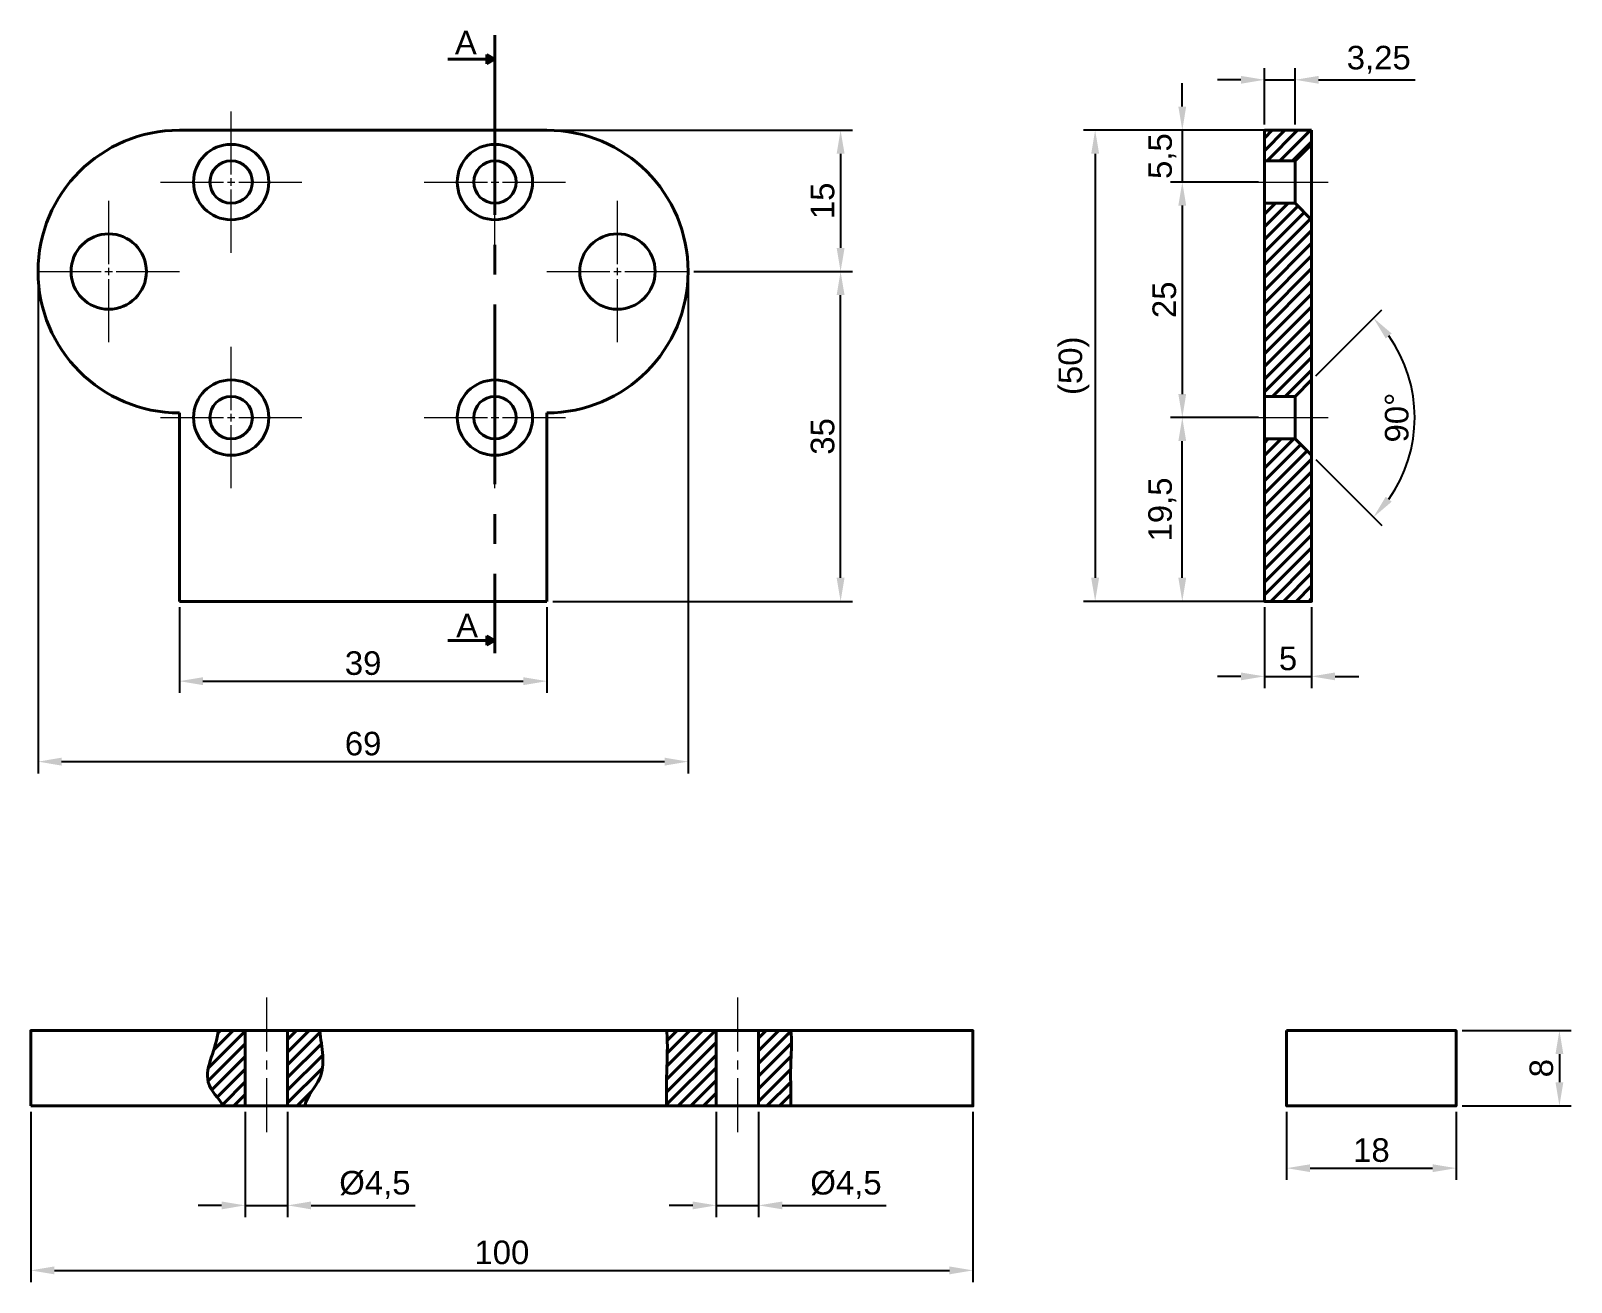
# Model space of a CAD drawing. Header units: millimetres. Extents: x -15 to 663, y -222 to 297.
# Drawn here: x 1.2 to 164.7, y -222.2 to -89.4 of the extents above; entities that cross this region are included whole.
import ezdxf

# ---------------------------------------------------------------- set-up
doc = ezdxf.new("R2010")
doc.units = ezdxf.units.MM
doc.linetypes.add('CENTRO2', pattern=[28.575, 19.05, -3.175, 3.175, -3.175])
for name, color, linetype, lineweight in [('01-Linea grossa', 1, 'Continuous', 40), ('04-Linea assi', 140, 'CENTRO2', 15), ('06-Quote', 3, 'Continuous', 15), ('11-sezione', 30, 'CENTRO2', 40)]:
    doc.layers.add(name, color=color, linetype=linetype, lineweight=lineweight)
doc.styles.get("Standard").update_dxf_attribs({"font": 'arial.ttf'})
doc.dimstyles.new('ISO-25', dxfattribs={"dimtxt": 2.5, "dimasz": 2.5, "dimexe": 1.25, "dimexo": 0.625, "dimtad": 1, "dimtxsty": 'Standard', "dimcen": 2.5, "dimadec": 0, "dimazin": 0, "dimtfac": 1, "dimtmove": 0, "dimatfit": 3, "dimfxl": 1, "dimarcsym": 0})

# ---------------------------------------------------------------- blocks, each defined once
blk = doc.blocks.new('*D36')
at = {"layer": '06-Quote', "color": 0, "lineweight": -2, "transparency": 16777216}
for p, q in [((56.61, -99.93), (88.42, -99.93)), ((87.17, -102.43), (87.17, -112.43)), ((71.61, -114.93), (88.42, -114.93))]:
    blk.add_line(p, q, dxfattribs=at)
at = {"layer": '06-Quote', "color": 0, "transparency": 16777216}
for points in [[(86.75, -102.43), (87.59, -102.43), (87.17, -99.93)], [(86.75, -112.43), (87.59, -112.43), (87.17, -114.93)]]:
    blk.add_solid(points, dxfattribs=at)
at = {"layer": 'Defpoints', "color": 0, "transparency": 16777216}
for p in [(55.99, -99.93), (70.99, -114.93), (87.17, -114.93)]:
    blk.add_point(p, dxfattribs=at)
at = {"layer": '06-Quote', "color": 0, "transparency": 16777216, "insert": (85.27, -107.43), "char_height": 2.5, "attachment_point": 5, "rotation": 90}
blk.add_mtext('15', dxfattribs=at)
blk = doc.blocks.new('*D37')
at = {"layer": '06-Quote', "color": 0, "lineweight": -2, "transparency": 16777216}
for p, q in [((71.61, -114.93), (88.42, -114.93)), ((87.17, -147.43), (87.17, -117.43)), ((56.61, -149.93), (88.42, -149.93))]:
    blk.add_line(p, q, dxfattribs=at)
at = {"layer": '06-Quote', "color": 0, "transparency": 16777216}
for points in [[(86.75, -117.43), (87.59, -117.43), (87.17, -114.93)], [(86.75, -147.43), (87.59, -147.43), (87.17, -149.93)]]:
    blk.add_solid(points, dxfattribs=at)
at = {"layer": 'Defpoints', "color": 0, "transparency": 16777216}
for p in [(70.99, -114.93), (87.17, -114.93), (55.99, -149.93)]:
    blk.add_point(p, dxfattribs=at)
at = {"layer": '06-Quote', "color": 0, "transparency": 16777216, "insert": (85.27, -132.43), "char_height": 2.5, "attachment_point": 5, "rotation": 90}
blk.add_mtext('35', dxfattribs=at)
blk = doc.blocks.new('*D38')
at = {"layer": '06-Quote', "color": 0, "lineweight": -2, "transparency": 16777216}
for p, q in [((16.99, -150.56), (16.99, -159.65)), ((55.99, -150.56), (55.99, -159.65)), ((19.49, -158.4), (53.49, -158.4))]:
    blk.add_line(p, q, dxfattribs=at)
at = {"layer": '06-Quote', "color": 0, "transparency": 16777216}
for points in [[(19.49, -157.98), (19.49, -158.82), (16.99, -158.4)], [(53.49, -157.98), (53.49, -158.82), (55.99, -158.4)]]:
    blk.add_solid(points, dxfattribs=at)
at = {"layer": 'Defpoints', "color": 0, "transparency": 16777216}
for p in [(16.99, -149.93), (55.99, -149.93), (55.99, -158.4)]:
    blk.add_point(p, dxfattribs=at)
at = {"layer": '06-Quote', "color": 0, "transparency": 16777216, "insert": (36.49, -156.5), "char_height": 2.5, "attachment_point": 5}
blk.add_mtext('39', dxfattribs=at)
blk = doc.blocks.new('*D39')
at = {"layer": '06-Quote', "color": 0, "lineweight": -2, "transparency": 16777216}
for p, q in [((1.99, -115.56), (1.99, -168.19)), ((70.99, -115.56), (70.99, -168.19)), ((4.49, -166.94), (68.49, -166.94))]:
    blk.add_line(p, q, dxfattribs=at)
at = {"layer": '06-Quote', "color": 0, "transparency": 16777216}
for points in [[(4.49, -166.52), (4.49, -167.36), (1.99, -166.94)], [(68.49, -166.52), (68.49, -167.36), (70.99, -166.94)]]:
    blk.add_solid(points, dxfattribs=at)
at = {"layer": 'Defpoints', "color": 0, "transparency": 16777216}
for p in [(1.99, -114.93), (70.99, -114.93), (70.99, -166.94)]:
    blk.add_point(p, dxfattribs=at)
at = {"layer": '06-Quote', "color": 0, "transparency": 16777216, "insert": (36.49, -165.04), "char_height": 2.5, "attachment_point": 5}
blk.add_mtext('69', dxfattribs=at)
blk = doc.blocks.new('*U27')
at = {"layer": '04-Linea assi', "color": 0, "linetype": 'CENTRO2', "transparency": 16777216}
for p, q in [((0, 0.8), (0, 7.5)), ((-7.5, 0), (-0.8, 0)), ((0.8, 0), (7.5, 0)), ((0, -7.5), (0, -0.8))]:
    blk.add_line(p, q, dxfattribs=at)
at = {"layer": '04-Linea assi', "color": 0, "linetype": 'Continuous', "transparency": 16777216}
for p, q in [((-0.4, 0), (0.4, 0)), ((0, -0.4), (0, 0.4))]:
    blk.add_line(p, q, dxfattribs=at)
blk = doc.blocks.new('*U28')
at = {"layer": '04-Linea assi', "color": 0, "linetype": 'CENTRO2', "transparency": 16777216}
for p, q in [((0, 0.8), (0, 7.5)), ((-7.5, 0), (-0.8, 0)), ((0.8, 0), (7.5, 0)), ((0, -7.5), (0, -0.8))]:
    blk.add_line(p, q, dxfattribs=at)
at = {"layer": '04-Linea assi', "color": 0, "linetype": 'Continuous', "transparency": 16777216}
for p, q in [((-0.4, 0), (0.4, 0)), ((0, -0.4), (0, 0.4))]:
    blk.add_line(p, q, dxfattribs=at)
blk = doc.blocks.new('*U29')
at = {"layer": '04-Linea assi', "color": 0, "linetype": 'CENTRO2', "transparency": 16777216}
for p, q in [((0, 0.8), (0, 7.5)), ((-7.5, 0), (-0.8, 0)), ((0.8, 0), (7.5, 0)), ((0, -7.5), (0, -0.8))]:
    blk.add_line(p, q, dxfattribs=at)
at = {"layer": '04-Linea assi', "color": 0, "linetype": 'Continuous', "transparency": 16777216}
for p, q in [((-0.4, 0), (0.4, 0)), ((0, -0.4), (0, 0.4))]:
    blk.add_line(p, q, dxfattribs=at)
blk = doc.blocks.new('*U30')
at = {"layer": '04-Linea assi', "color": 0, "linetype": 'CENTRO2', "transparency": 16777216}
for p, q in [((0, 0.8), (0, 7.5)), ((-7.5, 0), (-0.8, 0)), ((0.8, 0), (7.5, 0)), ((0, -7.5), (0, -0.8))]:
    blk.add_line(p, q, dxfattribs=at)
at = {"layer": '04-Linea assi', "color": 0, "linetype": 'Continuous', "transparency": 16777216}
for p, q in [((-0.4, 0), (0.4, 0)), ((0, -0.4), (0, 0.4))]:
    blk.add_line(p, q, dxfattribs=at)
blk = doc.blocks.new('*U31')
at = {"layer": '04-Linea assi', "color": 0, "linetype": 'CENTRO2', "transparency": 16777216}
for p, q in [((0, 0.8), (0, 7.5)), ((-7.5, 0), (-0.8, 0)), ((0.8, 0), (7.5, 0)), ((0, -7.5), (0, -0.8))]:
    blk.add_line(p, q, dxfattribs=at)
at = {"layer": '04-Linea assi', "color": 0, "linetype": 'Continuous', "transparency": 16777216}
for p, q in [((-0.4, 0), (0.4, 0)), ((0, -0.4), (0, 0.4))]:
    blk.add_line(p, q, dxfattribs=at)
blk = doc.blocks.new('*U32')
at = {"layer": '04-Linea assi', "color": 0, "linetype": 'CENTRO2', "transparency": 16777216}
for p, q in [((0, 0.8), (0, 7.5)), ((-7.5, 0), (-0.8, 0)), ((0.8, 0), (7.5, 0)), ((0, -7.5), (0, -0.8))]:
    blk.add_line(p, q, dxfattribs=at)
at = {"layer": '04-Linea assi', "color": 0, "linetype": 'Continuous', "transparency": 16777216}
for p, q in [((-0.4, 0), (0.4, 0)), ((0, -0.4), (0, 0.4))]:
    blk.add_line(p, q, dxfattribs=at)
blk = doc.blocks.new('*U33')
at = {"layer": '04-Linea assi', "color": 0, "linetype": 'CENTRO2', "transparency": 16777216}
blk.add_line((-5.125, 0), (5.125, 0), dxfattribs=at)
blk = doc.blocks.new('*U34')
at = {"layer": '04-Linea assi', "color": 0, "linetype": 'CENTRO2', "transparency": 16777216}
blk.add_line((-5.125, 0), (5.125, 0), dxfattribs=at)
blk = doc.blocks.new('*D40')
at = {"layer": '06-Quote', "color": 0, "lineweight": -2, "transparency": 16777216}
for p, q in [((123.44, -97.43), (123.44, -94.93)), ((131.53, -99.93), (122.19, -99.93)), ((123.44, -99.93), (123.44, -105.43)), ((131.53, -105.43), (122.19, -105.43)), ((123.44, -107.93), (123.44, -110.43))]:
    blk.add_line(p, q, dxfattribs=at)
at = {"layer": '06-Quote', "color": 0, "transparency": 16777216}
for points in [[(123.02, -97.43), (123.85, -97.43), (123.44, -99.93)], [(123.02, -107.93), (123.85, -107.93), (123.44, -105.43)]]:
    blk.add_solid(points, dxfattribs=at)
at = {"layer": 'Defpoints', "color": 0, "transparency": 16777216}
for p in [(132.16, -99.93), (123.44, -105.43), (132.16, -105.43)]:
    blk.add_point(p, dxfattribs=at)
at = {"layer": '06-Quote', "color": 0, "transparency": 16777216, "insert": (121.31, -102.68), "char_height": 2.5, "attachment_point": 5, "rotation": 90}
blk.add_mtext('5,5', dxfattribs=at)
blk = doc.blocks.new('*D41')
at = {"layer": '06-Quote', "color": 0, "lineweight": -2, "transparency": 16777216}
for p, q in [((132.16, -150.56), (132.16, -159.14)), ((137.16, -150.56), (137.16, -159.14)), ((129.66, -157.89), (127.16, -157.89)), ((132.16, -157.89), (137.16, -157.89)), ((139.66, -157.89), (142.16, -157.89))]:
    blk.add_line(p, q, dxfattribs=at)
at = {"layer": '06-Quote', "color": 0, "transparency": 16777216}
for points in [[(129.66, -157.48), (129.66, -158.31), (132.16, -157.89)], [(139.66, -157.48), (139.66, -158.31), (137.16, -157.89)]]:
    blk.add_solid(points, dxfattribs=at)
at = {"layer": 'Defpoints', "color": 0, "transparency": 16777216}
for p in [(132.16, -149.93), (137.16, -149.93), (137.16, -157.89)]:
    blk.add_point(p, dxfattribs=at)
at = {"layer": '06-Quote', "color": 0, "transparency": 16777216, "insert": (134.66, -156), "char_height": 2.5, "attachment_point": 5}
blk.add_mtext('5', dxfattribs=at)
blk = doc.blocks.new('*D42')
at = {"layer": '06-Quote', "color": 0, "lineweight": -2, "transparency": 16777216}
for p, q in [((129.66, -94.58), (127.16, -94.58)), ((132.16, -99.31), (132.16, -93.33)), ((132.16, -94.58), (135.41, -94.58)), ((135.41, -99.31), (135.41, -93.33)), ((137.91, -94.58), (148.17, -94.58))]:
    blk.add_line(p, q, dxfattribs=at)
at = {"layer": '06-Quote', "color": 0, "transparency": 16777216}
for points in [[(129.66, -94.17), (129.66, -95), (132.16, -94.58)], [(137.91, -94.17), (137.91, -95), (135.41, -94.58)]]:
    blk.add_solid(points, dxfattribs=at)
at = {"layer": 'Defpoints', "color": 0, "transparency": 16777216}
for p in [(135.41, -94.58), (132.16, -99.93), (135.41, -99.93)]:
    blk.add_point(p, dxfattribs=at)
at = {"layer": '06-Quote', "color": 0, "transparency": 16777216, "insert": (144.29, -92.46), "char_height": 2.5, "attachment_point": 5}
blk.add_mtext('3,25', dxfattribs=at)
blk = doc.blocks.new('*D35')
at = {"layer": '06-Quote', "color": 0, "lineweight": -2, "transparency": 16777216}
for p, q in [((131.53, -105.43), (122.19, -105.43)), ((123.44, -107.93), (123.44, -127.93)), ((131.53, -130.43), (122.19, -130.43))]:
    blk.add_line(p, q, dxfattribs=at)
at = {"layer": '06-Quote', "color": 0, "transparency": 16777216}
for points in [[(123.02, -107.93), (123.85, -107.93), (123.44, -105.43)], [(123.02, -127.93), (123.85, -127.93), (123.44, -130.43)]]:
    blk.add_solid(points, dxfattribs=at)
at = {"layer": 'Defpoints', "color": 0, "transparency": 16777216}
for p in [(132.16, -105.43), (123.44, -130.43), (132.16, -130.43)]:
    blk.add_point(p, dxfattribs=at)
at = {"layer": '06-Quote', "color": 0, "transparency": 16777216, "insert": (121.54, -117.93), "char_height": 2.5, "attachment_point": 5, "rotation": 90}
blk.add_mtext('25', dxfattribs=at)
blk = doc.blocks.new('*D43')
at = {"layer": '06-Quote', "color": 0, "lineweight": -2, "transparency": 16777216}
for p, q in [((131.53, -130.43), (122.19, -130.43)), ((123.44, -147.43), (123.44, -132.93)), ((131.53, -149.93), (122.19, -149.93))]:
    blk.add_line(p, q, dxfattribs=at)
at = {"layer": '06-Quote', "color": 0, "transparency": 16777216}
for points in [[(123.02, -132.93), (123.85, -132.93), (123.44, -130.43)], [(123.02, -147.43), (123.85, -147.43), (123.44, -149.93)]]:
    blk.add_solid(points, dxfattribs=at)
at = {"layer": 'Defpoints', "color": 0, "transparency": 16777216}
for p in [(123.44, -130.43), (132.16, -130.43), (132.16, -149.93)]:
    blk.add_point(p, dxfattribs=at)
at = {"layer": '06-Quote', "color": 0, "transparency": 16777216, "insert": (121.31, -140.18), "char_height": 2.5, "attachment_point": 5, "rotation": 90}
blk.add_mtext('19,5', dxfattribs=at)
blk = doc.blocks.new('*D44')
at = {"layer": '06-Quote', "color": 0, "lineweight": -2, "transparency": 16777216}
for p, q in [((137.6, -125.99), (144.62, -118.98)), ((137.6, -134.87), (144.62, -141.89))]:
    blk.add_line(p, q, dxfattribs=at)
blk.add_arc((133.16, -130.43), 14.95, 324.5911, 35.4089, dxfattribs=at)
at = {"layer": '06-Quote', "color": 0, "transparency": 16777216}
for points in [[(145.03, -122.04), (145.66, -121.5), (143.73, -119.86)], [(145.66, -139.36), (145.03, -138.83), (143.73, -141)]]:
    blk.add_solid(points, dxfattribs=at)
at = {"layer": 'Defpoints', "color": 0, "transparency": 16777216}
for p in [(137.16, -126.43), (135.41, -128.18), (135.41, -132.68), (137.16, -134.43), (147.6, -134.3)]:
    blk.add_point(p, dxfattribs=at)
at = {"layer": '06-Quote', "color": 0, "transparency": 16777216, "insert": (146.21, -130.43), "char_height": 2.5, "attachment_point": 5, "rotation": 90}
blk.add_mtext('90°', dxfattribs=at)
blk = doc.blocks.new('*D45')
at = {"layer": '06-Quote', "color": 0, "lineweight": -2, "transparency": 16777216}
for p, q in [((136.53, -99.93), (112.94, -99.93)), ((114.19, -102.43), (114.19, -147.43)), ((136.53, -149.93), (112.94, -149.93))]:
    blk.add_line(p, q, dxfattribs=at)
at = {"layer": '06-Quote', "color": 0, "transparency": 16777216}
for points in [[(113.77, -102.43), (114.61, -102.43), (114.19, -99.93)], [(113.77, -147.43), (114.61, -147.43), (114.19, -149.93)]]:
    blk.add_solid(points, dxfattribs=at)
at = {"layer": 'Defpoints', "color": 0, "transparency": 16777216}
for p in [(137.16, -99.93), (114.19, -149.93), (137.16, -149.93)]:
    blk.add_point(p, dxfattribs=at)
at = {"layer": '06-Quote', "color": 0, "transparency": 16777216, "insert": (111.93, -124.93), "char_height": 2.5, "attachment_point": 5, "rotation": 90}
blk.add_mtext('(50)', dxfattribs=at)
blk = doc.blocks.new('*D58')
at = {"layer": '06-Quote', "color": 0, "lineweight": -2, "transparency": 16777216}
for p, q in [((153.13, -195.47), (164.72, -195.47)), ((163.47, -197.97), (163.47, -200.97)), ((153.13, -203.47), (164.72, -203.47))]:
    blk.add_line(p, q, dxfattribs=at)
at = {"layer": '06-Quote', "color": 0, "transparency": 16777216}
for points in [[(163.05, -197.97), (163.88, -197.97), (163.47, -195.47)], [(163.05, -200.97), (163.88, -200.97), (163.47, -203.47)]]:
    blk.add_solid(points, dxfattribs=at)
at = {"layer": 'Defpoints', "color": 0, "transparency": 16777216}
for p in [(152.51, -195.47), (152.51, -203.47), (163.47, -203.47)]:
    blk.add_point(p, dxfattribs=at)
at = {"layer": '06-Quote', "color": 0, "transparency": 16777216, "insert": (161.56, -199.47), "char_height": 2.5, "attachment_point": 5, "rotation": 90}
blk.add_mtext('8', dxfattribs=at)
blk = doc.blocks.new('*D59')
at = {"layer": '06-Quote', "color": 0, "lineweight": -2, "transparency": 16777216}
for p, q in [((134.51, -204.1), (134.51, -211.33)), ((152.51, -204.1), (152.51, -211.33)), ((137.01, -210.08), (150.01, -210.08))]:
    blk.add_line(p, q, dxfattribs=at)
at = {"layer": '06-Quote', "color": 0, "transparency": 16777216}
for points in [[(137.01, -209.67), (137.01, -210.5), (134.51, -210.08)], [(150.01, -209.67), (150.01, -210.5), (152.51, -210.08)]]:
    blk.add_solid(points, dxfattribs=at)
at = {"layer": 'Defpoints', "color": 0, "transparency": 16777216}
for p in [(134.51, -203.47), (152.51, -203.47), (152.51, -210.08)]:
    blk.add_point(p, dxfattribs=at)
at = {"layer": '06-Quote', "color": 0, "transparency": 16777216, "insert": (143.51, -208.18), "char_height": 2.5, "attachment_point": 5}
blk.add_mtext('18', dxfattribs=at)
blk = doc.blocks.new('*D60')
at = {"layer": '06-Quote', "color": 0, "lineweight": -2, "transparency": 16777216}
for p, q in [((1.22, -204.1), (1.22, -222.18)), ((101.22, -204.1), (101.22, -222.18)), ((3.72, -220.93), (98.72, -220.93))]:
    blk.add_line(p, q, dxfattribs=at)
at = {"layer": '06-Quote', "color": 0, "transparency": 16777216}
for points in [[(3.72, -220.51), (3.72, -221.35), (1.22, -220.93)], [(98.72, -220.51), (98.72, -221.35), (101.22, -220.93)]]:
    blk.add_solid(points, dxfattribs=at)
at = {"layer": 'Defpoints', "color": 0, "transparency": 16777216}
for p in [(1.22, -203.47), (101.22, -203.47), (101.22, -220.93)]:
    blk.add_point(p, dxfattribs=at)
at = {"layer": '06-Quote', "color": 0, "transparency": 16777216, "insert": (51.22, -219.03), "char_height": 2.5, "attachment_point": 5}
blk.add_mtext('100', dxfattribs=at)
blk = doc.blocks.new('*D61')
at = {"layer": '06-Quote', "color": 0, "lineweight": -2, "transparency": 16777216}
for p, q in [((23.97, -204.1), (23.97, -215.28)), ((28.47, -204.1), (28.47, -215.28)), ((21.47, -214.03), (18.97, -214.03)), ((23.97, -214.03), (28.47, -214.03)), ((30.97, -214.03), (42.01, -214.03))]:
    blk.add_line(p, q, dxfattribs=at)
at = {"layer": '06-Quote', "color": 0, "transparency": 16777216}
for points in [[(21.47, -213.62), (21.47, -214.45), (23.97, -214.03)], [(30.97, -213.62), (30.97, -214.45), (28.47, -214.03)]]:
    blk.add_solid(points, dxfattribs=at)
at = {"layer": 'Defpoints', "color": 0, "transparency": 16777216}
for p in [(23.97, -203.47), (28.47, -203.47), (28.47, -214.03)]:
    blk.add_point(p, dxfattribs=at)
at = {"layer": '06-Quote', "color": 0, "transparency": 16777216, "insert": (37.74, -211.86), "char_height": 2.5, "attachment_point": 5}
blk.add_mtext('%%C4,5', dxfattribs=at)
blk = doc.blocks.new('*D62')
at = {"layer": '06-Quote', "color": 0, "lineweight": -2, "transparency": 16777216}
for p, q in [((73.97, -204.1), (73.97, -215.28)), ((78.47, -204.1), (78.47, -215.28)), ((71.47, -214.03), (68.97, -214.03)), ((73.97, -214.03), (78.47, -214.03)), ((80.97, -214.03), (92.01, -214.03))]:
    blk.add_line(p, q, dxfattribs=at)
at = {"layer": '06-Quote', "color": 0, "transparency": 16777216}
for points in [[(71.47, -213.62), (71.47, -214.45), (73.97, -214.03)], [(80.97, -213.62), (80.97, -214.45), (78.47, -214.03)]]:
    blk.add_solid(points, dxfattribs=at)
at = {"layer": 'Defpoints', "color": 0, "transparency": 16777216}
for p in [(73.97, -203.47), (78.47, -203.47), (78.47, -214.03)]:
    blk.add_point(p, dxfattribs=at)
at = {"layer": '06-Quote', "color": 0, "transparency": 16777216, "insert": (87.74, -211.86), "char_height": 2.5, "attachment_point": 5}
blk.add_mtext('%%C4,5', dxfattribs=at)

msp = doc.modelspace()

# ---------------------------------------------------------------- hatches: boundary and pattern name
at = {"layer": '01-Linea grossa'}
h = msp.add_hatch(dxfattribs=at)
h.set_pattern_fill('ANSI31', color=256, scale=0.3)
h.set_pattern_definition([(45, (16.9852, -149.93165), (-0.673519, 0.673519), [])])
h.paths.add_polyline_path([(137.16, -99.932), (132.16, -99.932), (132.16, -103.182), (135.41, -103.182), (137.16, -101.432)])
h.paths.add_polyline_path([(137.16, -109.432), (135.41, -107.682), (132.16, -107.682), (132.16, -128.182), (135.41, -128.182), (137.16, -126.432)])
h.paths.add_polyline_path([(137.16, -134.432), (135.41, -132.682), (132.16, -132.682), (132.16, -149.932), (137.16, -149.932)])
h = msp.add_hatch(dxfattribs=at)
h.set_pattern_fill('ANSI31', color=256, scale=0.3)
h.set_pattern_definition([(45, (1.2185, -203.4742), (-0.673519, 0.673519), [])])
edge = h.paths.add_edge_path()
edge.add_line((23.969, -195.474), (21.105, -195.474))
edge.add_spline(control_points=[(21.105, -195.474), (21.029, -196.433), (20.387, -198.194), (19.546, -201.123), (21.127, -202.655), (21.699, -203.474)], knot_values=[8.5041136, 8.5041136, 8.5041136, 8.5041136, 11.4719954, 14.1043411, 16.9500981, 16.9500981, 16.9500981, 16.9500981], degree=3, periodic=0)
edge.add_line((21.699, -203.474), (23.969, -203.474))
edge.add_line((23.969, -203.474), (23.969, -195.474))
edge = h.paths.add_edge_path()
edge.add_spline(control_points=[(30.312, -203.474), (30.522, -202.359), (32.854, -200.23), (32.077, -197.287), (31.881, -195.474)], knot_values=[35.5165121, 35.5165121, 35.5165121, 35.5165121, 38.8390327, 43.9105251, 43.9105251, 43.9105251, 43.9105251], degree=3, periodic=0)
edge.add_line((31.881, -195.474), (28.469, -195.474))
edge.add_line((28.469, -195.474), (28.469, -203.474))
edge.add_line((28.469, -203.474), (30.312, -203.474))
edge = h.paths.add_edge_path()
edge.add_line((73.969, -195.474), (68.709, -195.474))
edge.add_spline(control_points=[(68.709, -195.474), (68.845, -197.039), (68.682, -199.615), (68.667, -202.247), (68.709, -203.474)], knot_values=[9.9438224, 9.9438224, 9.9438224, 9.9438224, 14.3880591, 17.9438224, 17.9438224, 17.9438224, 17.9438224], degree=3, periodic=0)
edge.add_line((68.709, -203.474), (73.969, -203.474))
edge.add_line((73.969, -203.474), (73.969, -195.474))
edge = h.paths.add_edge_path()
edge.add_spline(control_points=[(81.892, -203.474), (81.912, -201.903), (81.766, -199.205), (82.05, -196.522), (81.892, -195.474)], knot_values=[39.7875391, 39.7875391, 39.7875391, 39.7875391, 44.5978139, 47.7875391, 47.7875391, 47.7875391, 47.7875391], degree=3, periodic=0)
edge.add_line((81.892, -195.474), (78.469, -195.474))
edge.add_line((78.469, -195.474), (78.469, -203.474))
edge.add_line((78.469, -203.474), (81.892, -203.474))
at = {"layer": '11-sezione'}
h = msp.add_hatch(color=256, dxfattribs=at)
h.dxf.hatch_style = 1
h.paths.add_polyline_path([(49.619, -91.905), (49.619, -92.405), (50.485, -92.405)])
h.paths.add_polyline_path([(50.485, -92.405), (49.619, -92.405), (49.619, -92.905)])
h = msp.add_hatch(color=256, dxfattribs=at)
h.dxf.hatch_style = 1
h.paths.add_polyline_path([(49.619, -153.593), (49.619, -154.093), (50.485, -154.093)])
h.paths.add_polyline_path([(50.485, -154.093), (49.619, -154.093), (49.619, -154.593)])

# ---------------------------------------------------------------- linework, layer by layer
at = {"layer": '01-Linea grossa'}
for p, q in [((16.985, -99.932), (55.985, -99.932)), ((135.41, -103.182), (137.16, -101.432)), ((137.16, -101.432), (137.16, -109.432)), ((132.16, -103.182), (135.41, -103.182)), ((135.41, -103.182), (135.41, -107.682)), ((132.16, -107.682), (135.41, -107.682)), ((135.41, -107.682), (137.16, -109.432)), ((135.41, -128.182), (137.16, -126.432)), ((132.16, -128.182), (135.41, -128.182)), ((135.41, -128.182), (135.41, -132.682)), ((16.985, -149.932), (16.985, -129.932)), ((55.985, -149.932), (55.985, -129.932)), ((132.16, -132.682), (135.41, -132.682)), ((135.41, -132.682), (137.16, -134.432)), ((16.985, -149.932), (55.985, -149.932)), ((23.969, -195.474), (23.969, -203.474)), ((28.469, -195.474), (28.469, -203.474)), ((73.969, -195.474), (73.969, -203.474)), ((78.469, -195.474), (78.469, -203.474))]:
    msp.add_line(p, q, dxfattribs=at)
for points in [[(137.16, -99.932), (132.16, -99.932), (132.16, -149.932), (137.16, -149.932)], [(1.219, -203.474), (101.219, -203.474), (101.219, -195.474), (1.219, -195.474)], [(134.505, -195.474), (152.505, -195.474), (152.505, -203.474), (134.505, -203.474)]]:
    msp.add_lwpolyline(points, close=True, dxfattribs=at)
for centre, radius in [((22.485, -105.432), 4), ((50.485, -105.432), 4), ((22.485, -105.432), 2.25), ((50.485, -105.432), 2.25), ((9.485, -114.932), 4), ((63.485, -114.932), 4), ((22.485, -130.432), 4), ((50.485, -130.432), 4), ((22.485, -130.432), 2.25), ((50.485, -130.432), 2.25)]:
    msp.add_circle(centre, radius, dxfattribs=at)
for centre, start, end in [((16.985, -114.932), 90, 270), ((55.985, -114.932), 270, 90)]:
    msp.add_arc(centre, 15, start, end, dxfattribs=at)
for points, knots in [([(21.105, -195.474), (21.029, -196.433), (20.387, -198.194), (19.546, -201.123), (21.127, -202.655), (21.699, -203.474)], [8.5041136, 8.5041136, 8.5041136, 8.5041136, 11.4719954, 14.1043411, 16.9500981, 16.9500981, 16.9500981, 16.9500981]), ([(30.312, -203.474), (30.522, -202.359), (32.854, -200.23), (32.077, -197.287), (31.881, -195.474)], [35.5165121, 35.5165121, 35.5165121, 35.5165121, 38.8390327, 43.9105251, 43.9105251, 43.9105251, 43.9105251]), ([(68.709, -195.474), (68.845, -197.039), (68.682, -199.615), (68.667, -202.247), (68.709, -203.474)], [9.9438224, 9.9438224, 9.9438224, 9.9438224, 14.3880591, 17.9438224, 17.9438224, 17.9438224, 17.9438224]), ([(81.892, -203.474), (81.912, -201.903), (81.766, -199.205), (82.05, -196.522), (81.892, -195.474)], [39.7875391, 39.7875391, 39.7875391, 39.7875391, 44.5978139, 47.7875391, 47.7875391, 47.7875391, 47.7875391])]:
    msp.add_open_spline(points, degree=3, knots=knots, dxfattribs=at)
at = {"layer": '04-Linea assi', "ltscale": 0.3}
for p, q in [((26.219, -191.974), (26.219, -206.974)), ((76.219, -191.974), (76.219, -206.974))]:
    msp.add_line(p, q, dxfattribs=at)
at = {"layer": '11-sezione'}
for p, q in [((50.485, -89.861), (50.485, -155.435)), ((50.485, -92.405), (45.485, -92.405)), ((50.485, -92.405), (49.619, -91.905)), ((49.619, -92.905), (49.619, -91.905)), ((50.485, -92.405), (49.619, -92.905)), ((50.485, -93.424), (50.485, -93.424)), ((50.485, -154.093), (49.619, -153.593)), ((49.619, -154.593), (49.619, -153.593)), ((50.485, -154.093), (45.485, -154.093)), ((50.485, -154.093), (49.619, -154.593))]:
    msp.add_line(p, q, dxfattribs=at)

# ---------------------------------------------------------------- block references
at = {"layer": '04-Linea assi', "linetype": 'CENTRO2'}
for name, p in [('*U27', (22.485, -105.432)), ('*U30', (50.485, -105.432)), ('*U33', (133.785, -105.432)), ('*U28', (9.485, -114.932)), ('*U31', (63.485, -114.932)), ('*U29', (22.485, -130.432)), ('*U32', (50.485, -130.432)), ('*U34', (133.785, -130.432))]:
    msp.add_blockref(name, p, dxfattribs=at)

# ---------------------------------------------------------------- texts
at = {"layer": '11-sezione', "char_height": 2.5, "attachment_point": 1}
for insert in [(46.228, -89.384), (46.361, -151.253)]:
    msp.add_mtext_dynamic_manual_height_columns('A', width=1.67187, gutter_width=12.5, heights=[0], dxfattribs=dict(at, insert=insert))

# ---------------------------------------------------------------- dimensions: what is measured, and where the dimension line sits
at = {"layer": '06-Quote'}
for base, p1, p2, picture, middle in [((135.41, -94.584), (132.16, -99.932), (135.41, -99.932), '*D42', (144.29, -92.457)), ((70.985, -166.941), (1.985, -114.932), (70.985, -114.932), '*D39', (36.485, -165.039)), ((55.985, -158.399), (16.985, -149.932), (55.985, -149.932), '*D38', (36.485, -156.497)), ((137.16, -157.893), (132.16, -149.932), (137.16, -149.932), '*D41', (134.66, -155.997)), ((152.505, -210.082), (134.505, -203.474), (152.505, -203.474), '*D59', (143.505, -208.181))]:
    dim = msp.add_linear_dim(base=base, p1=p1, p2=p2, dimstyle='ISO-25', dxfattribs=at)
    dim.commit()
    dim.dimension.update_dxf_attribs({"geometry": picture, "text_midpoint": middle})
dim = msp.add_linear_dim(base=(123.437, -105.432), p1=(132.16, -99.932), p2=(132.16, -105.432), angle=90, dimstyle='ISO-25', dxfattribs=at)
dim.commit()
dim.dimension.update_dxf_attribs({"geometry": '*D40', "text_midpoint": (123.437, -102.682), "dimtype": 160})
for base, p1, p2, picture, middle in [((87.171, -114.932), (55.985, -99.932), (70.985, -114.932), '*D36', (85.27, -107.432)), ((123.437, -130.432), (132.16, -105.432), (132.16, -130.432), '*D35', (121.536, -117.932)), ((87.171, -114.932), (55.985, -149.932), (70.985, -114.932), '*D37', (85.269, -132.432)), ((123.437, -130.432), (132.16, -149.932), (132.16, -130.432), '*D43', (121.31, -140.182)), ((163.466, -203.474), (152.505, -195.474), (152.505, -203.474), '*D58', (161.565, -199.474))]:
    dim = msp.add_linear_dim(base=base, p1=p1, p2=p2, angle=90, dimstyle='ISO-25', dxfattribs=at)
    dim.commit()
    dim.dimension.update_dxf_attribs({"geometry": picture, "text_midpoint": middle})
dim = msp.add_linear_dim(base=(114.19, -149.932), p1=(137.16, -99.932), p2=(137.16, -149.932), angle=90, text='(<>)', dimstyle='ISO-25', dxfattribs=at)
dim.commit()
dim.dimension.update_dxf_attribs({"geometry": '*D45', "text_midpoint": (111.926, -124.932)})
dim = msp.add_angular_dim_2l(base=(147.602, -134.302), line1=((135.41, -132.682), (137.16, -134.432)), line2=((135.41, -128.182), (137.16, -126.432)), dimstyle='ISO-25', dxfattribs=at)
dim.commit()
dim.dimension.update_dxf_attribs({"geometry": '*D44', "text_midpoint": (146.21, -130.432)})
dim = msp.add_linear_dim(base=(101.219, -220.932), p1=(1.219, -203.474), p2=(101.219, -203.474), dimstyle='ISO-25', dxfattribs=at)
dim.commit()
dim.dimension.update_dxf_attribs({"geometry": '*D60', "text_midpoint": (51.219, -220.932), "dimtype": 160})
for base, p1, p2, picture, middle in [((28.469, -214.032), (23.969, -203.474), (28.469, -203.474), '*D61', (37.739, -211.863)), ((78.469, -214.032), (73.969, -203.474), (78.469, -203.474), '*D62', (87.739, -211.863))]:
    dim = msp.add_linear_dim(base=base, p1=p1, p2=p2, text='%%C<>', dimstyle='ISO-25', dxfattribs=at)
    dim.commit()
    dim.dimension.update_dxf_attribs({"geometry": picture, "text_midpoint": middle})

doc.saveas('drawing.dxf')
